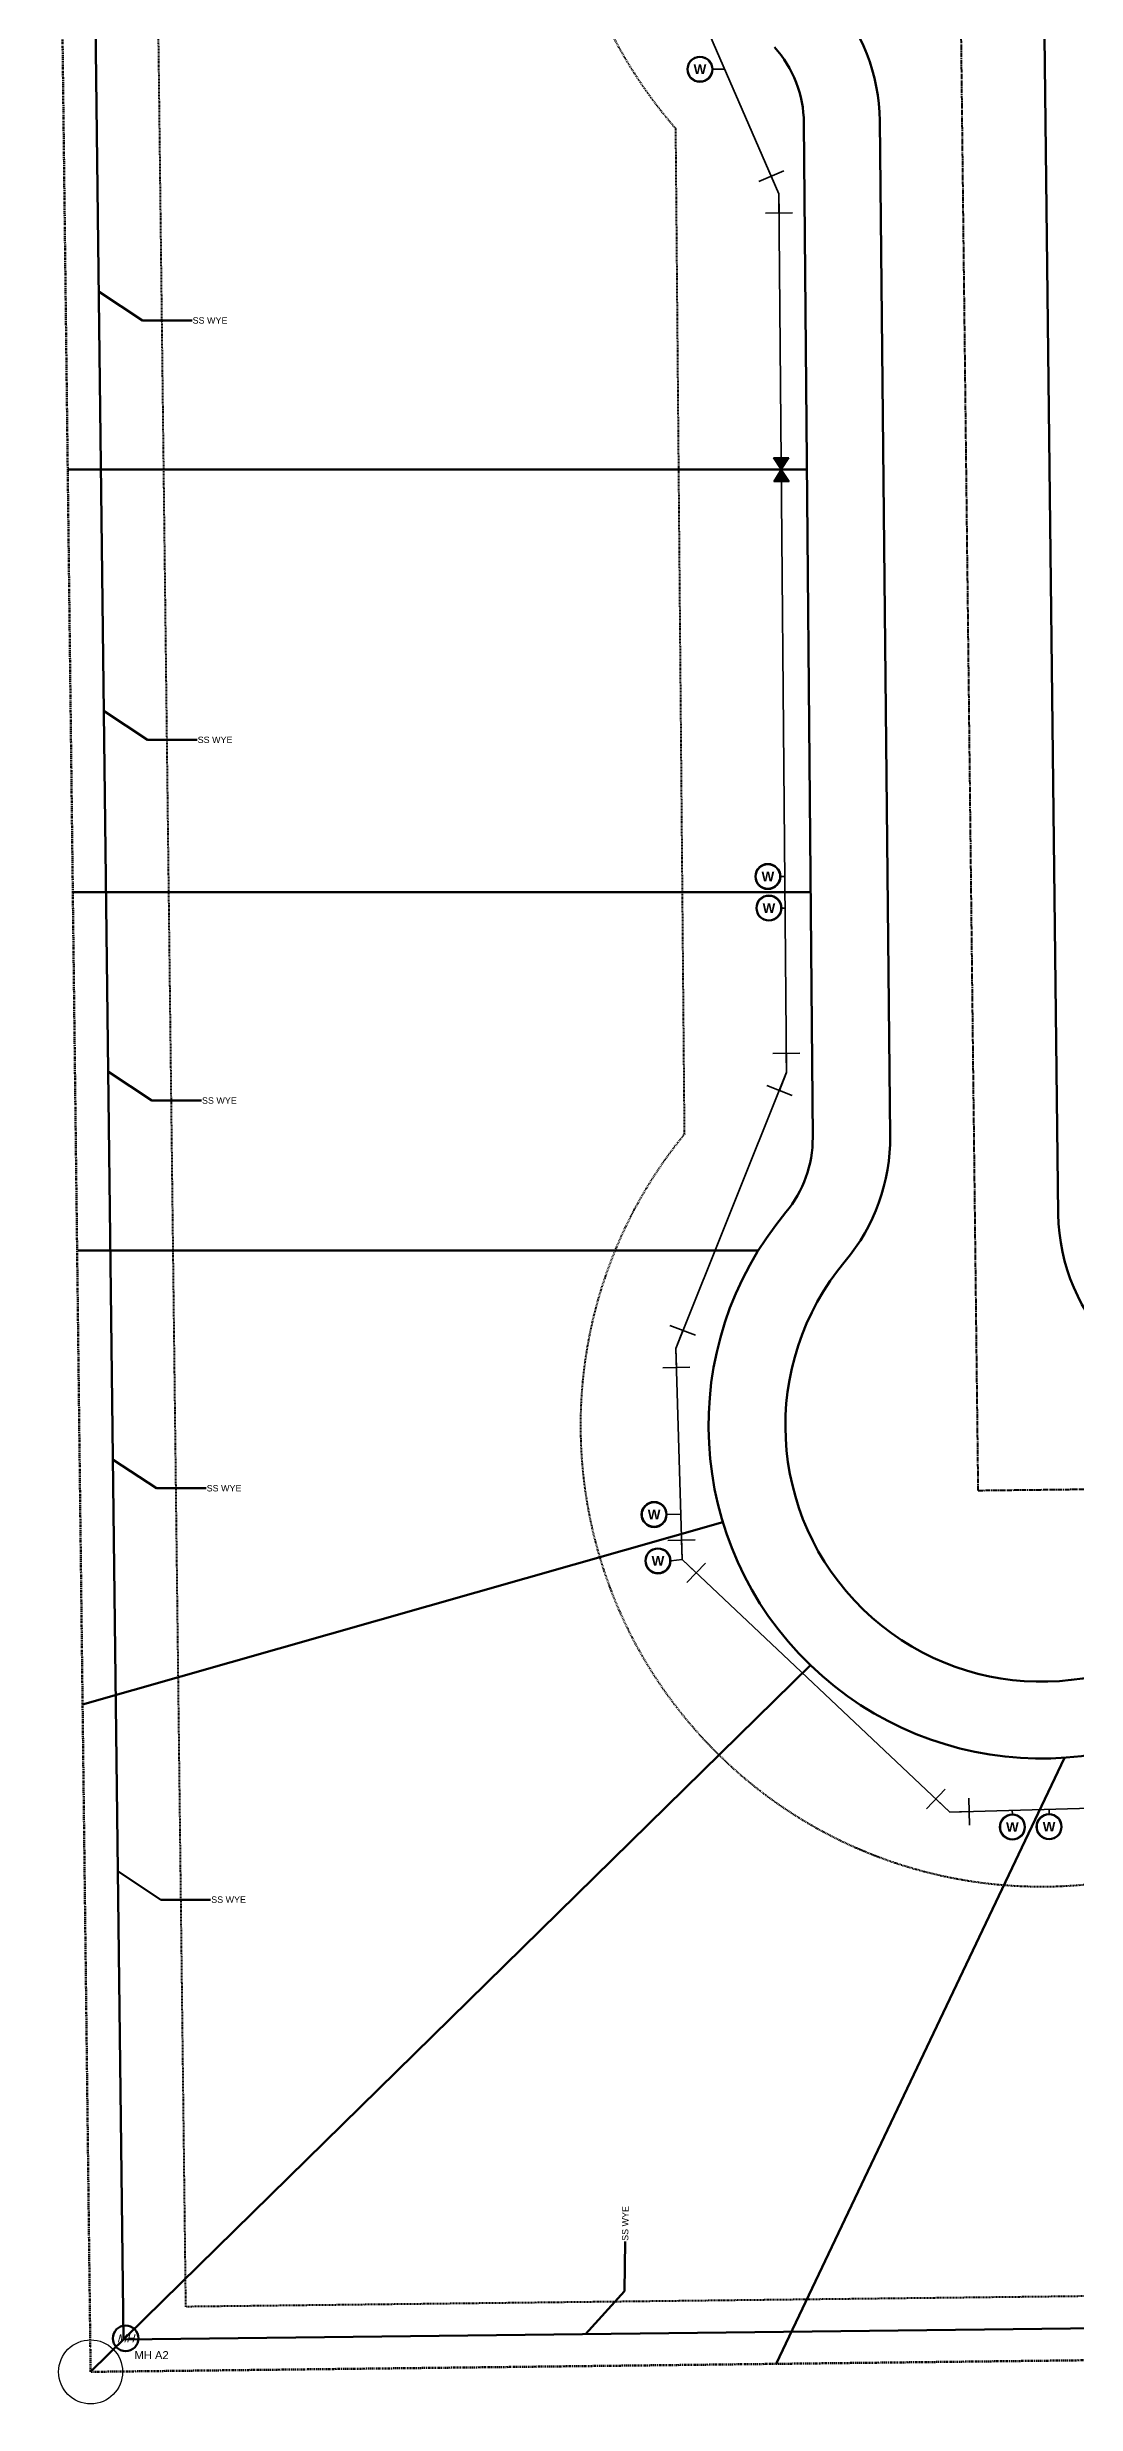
# Model space of a CAD drawing. Header units: feet. Extents: x -96 to 999, y -5 to 696.
# Drawn here: x -6.8 to 153.9, y -5 to 363.1 of the extents above; entities that cross this region are included whole.
import ezdxf
from ezdxf import colors
from ezdxf.entities.mleader import LeaderData, LeaderLine
from ezdxf.enums import TextEntityAlignment as Align
from ezdxf.math import Vec2, Vec3

# ---------------------------------------------------------------- set-up
doc = ezdxf.new("R2010")
doc.units = ezdxf.units.FT
doc.header["$MEASUREMENT"] = 0
for name, pattern in [('AutoCAD_Module2$0$BORDER2', [0.875, 0.25, -0.125, 0.25, -0.125, 0, -0.125]), ('CENTER2', [1.125, 0.75, -0.125, 0.125, -0.125]), ('HIDDEN2', [0.1875, 0.125, -0.0625])]:
    doc.linetypes.add(name, pattern=pattern)
doc.layers.get('0').update_dxf_attribs({"plot": 0})
for name, color, linetype, lineweight in [('AutoCAD_Module2$0$BOUNDARY', 7, 'AutoCAD_Module2$0$BORDER2', 90), ('BUILDINGLINE', 6, 'HIDDEN2', 40), ('EASEMENT', 3, 'HIDDEN2', 40), ('LOTLINES', 231, 'Continuous', 60), ('ROW', 5, 'Continuous', 80), ('SEWERLINE', 33, 'linetype-1', 60), ('STREET', 254, 'Continuous', 60), ('WATERLINE', 4, 'Continuous', 35), ('X-ROAD-CL', 2, 'CENTER2', 40)]:
    doc.layers.add(name, color=color, linetype=linetype, lineweight=lineweight)
doc.layers.add('AutoCAD_Module2$0$ENDPOINT', color=1, linetype='Continuous')
doc.styles.add('EXISTING', font='arial.ttf', dxfattribs={"oblique": 15})
doc.styles.add('PROPOSED', font='arialbd.ttf', dxfattribs={"height": 2.5})
doc.styles.get("Standard").update_dxf_attribs({"font": 'arial.ttf'})
doc.linetypes.add('linetype-1', pattern='A,2.5,-0.1,["SS",Standard,S=0.1,R=0,X=-0.05,Y=-0.05],-0.2', length=2.8)

# ---------------------------------------------------------------- blocks, each defined once
blk = doc.blocks.new('225')
for p, q in [((-3.12, 1.96), (0.82, 3.59)), ((-1.15, 2.77), (0, 0)), ((0, 0), (0, -3)), ((-2.11, -3), (2.11, -3))]:
    blk.add_line(p, q)
blk = doc.blocks.new('45')
for p, q in [((2.11, 3.04), (-2.11, 3.03)), ((0, 3.03), (0, 0)), ((2.12, -2.12), (0, 0)), ((3.63, -0.61), (0.62, -3.63))]:
    blk.add_line(p, q)
blk = doc.blocks.new('WM-P')
h = blk.add_hatch(color=256)
h.dxf.hatch_style = 1
h.paths.add_polyline_path([(2, 0, 1), (-2, 0, 1)])
h.paths.add_polyline_path([(-1.88, 0, -1), (1.88, 0, -1)], flags=16)
h.paths.add_polyline_path([(-1.49, 0.51, -1), (1.49, -0.51, -1)], flags=0)
h.paths.add_polyline_path([(-1.36, -1.13), (1.36, -1.13), (1.36, 1.12), (-1.36, 1.12)], flags=8)
for radius in [2, 1.88]:
    blk.add_circle((0, 0), radius)
at = {"style": 'PROPOSED'}
blk.add_text('W', height=1.5, dxfattribs=at).set_placement((0, 0), align=Align.MIDDLE_CENTER)
blk = doc.blocks.new('VALVE-P')
h = blk.add_hatch(color=256)
h.dxf.hatch_style = 1
h.paths.add_polyline_path([(-1.84, 1.19), (-1.84, -1.19), (0, 0)])
h.paths.add_polyline_path([(1.84, 1.19), (0, 0), (1.84, -1.19)])
for p, q in [((0, 0), (-1.84, 1.19)), ((-1.84, -1.19), (-1.84, 1.19)), ((0, 0), (-1.84, -1.19)), ((0, 0), (1.84, 1.19)), ((0, 0), (1.84, -1.19)), ((1.84, -1.19), (1.84, 1.19))]:
    blk.add_line(p, q)
blk = doc.blocks.new('MH-E')
blk.add_circle((0, 0), 2)
at = {"style": 'EXISTING', "oblique": 15}
blk.add_text('MH', height=1.25, dxfattribs=at).set_placement((0, 0), align=Align.MIDDLE_CENTER)
blk = doc.blocks.new('_None')

msp = doc.modelspace()

# ---------------------------------------------------------------- linework, layer by layer
msp.add_line((0, 0), (0, 0))
msp.add_line((0, 0), (0, 0))
at = {"layer": 'AutoCAD_Module2$0$BOUNDARY'}
for p, q in [((0, 0), (-6.79, 564.38)), ((839.73, 9.8), (0, 0)), ((0, 0), (0, 0)), ((0, 0), (0, 0))]:
    msp.add_line(p, q, dxfattribs=at)
at = {"layer": 'AutoCAD_Module2$0$ENDPOINT'}
msp.add_circle((0, 0), 5, dxfattribs=at)
at = {"layer": 'BUILDINGLINE'}
msp.add_line((92.76, 193.38), (91.39, 350.38), dxfattribs=at)
for centre, start, end in [((145.59, 397.79), 50.8327, 221.1786), ((148.5, 147.81), 140.7323, 311.9257)]:
    msp.add_arc(centre, 72, start, end, dxfattribs=at)
at = {"layer": 'EASEMENT'}
for p, q in [((14.88, 10.17), (8.39, 549.32)), ((772.64, 19.02), (14.88, 10.17))]:
    msp.add_line(p, q, dxfattribs=at)
at = {"layer": 'LOTLINES'}
for p, q in [((111.86, 297.14), (-3.57, 297.14)), ((112.43, 231.14), (-2.78, 231.14)), ((104.27, 175.14), (-1.99, 175.14)), ((98.73, 132.75), (-1.25, 104.27)), ((0, 0), (112.4, 110.38)), ((152.1, 95.93), (107.08, 1.25))]:
    msp.add_line(p, q, dxfattribs=at)
at = {"layer": 'ROW'}
msp.add_line((112.77, 192.82), (111.39, 351.3), dxfattribs=at)
for centre, radius, start, end in [((93.39, 351.15), 18, 0.4992, 41.7817), ((94.77, 192.67), 18, 320.1438, 0.4992), ((148.5, 147.81), 52, 140.1438, 311.9257)]:
    msp.add_arc(centre, radius, start, end, dxfattribs=at)
at = {"layer": 'SEWERLINE'}
for p, q in [((5.12, 5.05), (-1.55, 559.36)), ((782.25, 14.12), (5.12, 5.05))]:
    msp.add_line(p, q, dxfattribs=at)
at = {"layer": 'STREET'}
for p, q in [((151.12, 180.84), (148.97, 364.83)), ((124.86, 193.09), (123.23, 351.63))]:
    msp.add_line(p, q, dxfattribs=at)
for centre, radius, start, end in [((93.23, 351.32), 30, 0.5881, 41.594), ((94.86, 192.78), 30, 320.0237, 0.5881), ((181.12, 181.19), 30, 180.6689, 270.6689), ((148.5, 147.81), 40, 140.0237, 311.6874)]:
    msp.add_arc(centre, radius, start, end, dxfattribs=at)
at = {"layer": 'WATERLINE'}
for p, q in [((107.48, 340.23), (88.25, 384.46)), ((97.16, 359.68), (99.02, 359.7)), ((108.68, 202.96), (107.48, 340.23)), ((107.65, 233.59), (108.41, 233.59)), ((107.93, 228.66), (108.46, 228.66)), ((108.68, 203), (91.4, 159.88)), ((91.4, 159.88), (92.36, 126.9)), ((89.87, 133.92), (92.15, 133.99)), ((90.6, 126.68), (92.36, 126.9)), ((92.36, 126.9), (134.18, 87.43)), ((134.18, 87.43), (175.22, 88.62)), ((143.95, 87.11), (143.93, 87.71)), ((149.68, 87.16), (149.68, 87.88))]:
    msp.add_line(p, q, dxfattribs=at)
at = {"layer": 'X-ROAD-CL'}
for q in [(135.47, 407.67), (650.77, 143.67)]:
    msp.add_line((138.62, 137.69), q, dxfattribs=at)

# ---------------------------------------------------------------- block references
at = {"layer": 'SEWERLINE'}
msp.add_blockref('MH-E', (5.47, 5.23), dxfattribs=at)
at = {"layer": 'WATERLINE'}
for p in [(95.16, 359.68), (105.77, 233.59), (105.93, 228.66), (88, 133.92), (88.6, 126.68), (143.95, 85.11), (149.68, 85.16)]:
    msp.add_blockref('WM-P', p, dxfattribs=at)
for name, p, rotation in [('225', (107.48, 340.23), 0.5812716871706449), ('VALVE-P', (107.86, 297.14), 270.4991560536785)]:
    msp.add_blockref(name, p, dxfattribs=dict(at, rotation=rotation))
at = {"layer": 'WATERLINE', "xscale": -1}
for name, p, rotation in [('225', (108.68, 202.96), 181.0776689737929), ('225', (91.4, 159.88), 1.658940660963513), ('45', (92.36, 126.9), 226.658940660963), ('45', (134.18, 87.43), 271.6589406609633)]:
    msp.add_blockref(name, p, dxfattribs=dict(at, rotation=rotation))

# ---------------------------------------------------------------- texts
at = {"layer": 'SEWERLINE', "insert": (6.85, 3.24), "char_height": 1.25, "attachment_point": 1}
msp.add_mtext_dynamic_manual_height_columns('MH A2', width=6.2105, gutter_width=1, heights=[0], dxfattribs=at)

# ---------------------------------------------------------------- leaders
at = {"layer": 'SEWERLINE'}
ml = msp.add_multileader_mtext('Standard', dxfattribs=at)
ml.set_content('SS WYE', color=256)
ml.set_leader_properties(color=256, linetype='ByLayer', lineweight=-1)
ml.set_arrow_properties(name='NONE')
ml.build(insert=Vec2(0, 0))
ml.multileader.update_dxf_attribs({"dogleg_length": 0.36, "arrow_head_size": 1.5})
ctx = ml.context
ctx.base_point, ctx.char_height, ctx.arrow_head_size, ctx.landing_gap_size, ctx.plane_origin = Vec3(15.84, 320.45), 1, 1.5, 0.09, Vec3(1.34, 324.92)
notes = []
notes.append((ctx, [(0, (1, 1, 0), (8.08, 320.45), (1, 0), 7.76, [(0, [(1.34, 324.92)], 0, [])])]))
ctx.mtext.insert, ctx.mtext.flow_direction = Vec3(15.93, 320.95), 5
ml = msp.add_multileader_mtext('Standard', dxfattribs=at)
ml.set_content('SS WYE', color=256)
ml.set_leader_properties(color=256, linetype='ByLayer', lineweight=-1)
ml.set_arrow_properties(name='NONE')
ml.build(insert=Vec2(0, 0))
ml.multileader.update_dxf_attribs({"dogleg_length": 0.36, "arrow_head_size": 1.5})
ctx = ml.context
ctx.base_point, ctx.char_height, ctx.arrow_head_size, ctx.landing_gap_size, ctx.plane_origin = Vec3(16.63, 254.93), 1, 1.5, 0.09, Vec3(2.13, 259.41)
notes.append((ctx, [(0, (1, 1, 0), (8.87, 254.93), (1, 0), 7.76, [(0, [(2.13, 259.41)], 0, [])])]))
ctx.mtext.insert, ctx.mtext.flow_direction = Vec3(16.72, 255.44), 5
ml = msp.add_multileader_mtext('Standard', dxfattribs=at)
ml.set_content('SS WYE', color=256)
ml.set_leader_properties(color=256, linetype='ByLayer', lineweight=-1)
ml.set_arrow_properties(name='NONE')
ml.build(insert=Vec2(0, 0))
ml.multileader.update_dxf_attribs({"dogleg_length": 0.36, "arrow_head_size": 1.5})
ctx = ml.context
ctx.base_point, ctx.char_height, ctx.arrow_head_size, ctx.landing_gap_size, ctx.plane_origin = Vec3(17.3, 198.58), 1, 1.5, 0.09, Vec3(2.8, 203.05)
notes.append((ctx, [(0, (1, 1, 0), (9.55, 198.58), (1, 0), 7.76, [(0, [(2.8, 203.05)], 0, [])])]))
ctx.mtext.insert, ctx.mtext.flow_direction = Vec3(17.39, 199.09), 5
ml = msp.add_multileader_mtext('Standard', dxfattribs=at)
ml.set_content('SS WYE', color=256)
ml.set_leader_properties(color=256, linetype='ByLayer', lineweight=-1)
ml.set_arrow_properties(name='NONE')
ml.build(insert=Vec2(0, 0))
ml.multileader.update_dxf_attribs({"dogleg_length": 0.36, "arrow_head_size": 1.5})
ctx = ml.context
ctx.base_point, ctx.char_height, ctx.arrow_head_size, ctx.landing_gap_size, ctx.plane_origin = Vec3(18.03, 138.02), 1, 1.5, 0.09, Vec3(3.53, 142.49)
notes.append((ctx, [(0, (1, 1, 0), (10.28, 138.02), (1, 0), 7.76, [(0, [(3.53, 142.49)], 0, [])])]))
ctx.mtext.insert, ctx.mtext.flow_direction = Vec3(18.12, 138.53), 5
ml = msp.add_multileader_mtext('Standard', dxfattribs=at)
ml.set_content('SS WYE', color=256)
ml.set_leader_properties(color=256, linetype='ByLayer', lineweight=-1)
ml.set_arrow_properties(name='NONE')
ml.build(insert=Vec2(0, 0))
ml.multileader.update_dxf_attribs({"dogleg_length": 0.36, "arrow_head_size": 1.5})
ctx = ml.context
ctx.base_point, ctx.char_height, ctx.arrow_head_size, ctx.landing_gap_size, ctx.plane_origin = Vec3(18.74, 73.76), 1, 1.5, 0.09, Vec3(4.24, 78.23)
notes.append((ctx, [(0, (1, 1, 0), (10.98, 73.76), (1, 0), 7.76, [(0, [(4.24, 78.23)], 0, [])])]))
ctx.mtext.insert, ctx.mtext.flow_direction = Vec3(18.83, 74.27), 5
ml = msp.add_multileader_mtext('Standard', dxfattribs=at)
ml.set_content('SS WYE', color=256)
ml.set_leader_properties(color=256, linetype='ByLayer', lineweight=-1)
ml.set_arrow_properties(name='NONE')
ml.build(insert=Vec2(0, 0))
ml.multileader.update_dxf_attribs({"dogleg_length": 0.36, "arrow_head_size": 1.5})
ctx = ml.context
ctx.base_point, ctx.char_height, ctx.arrow_head_size, ctx.landing_gap_size, ctx.plane_origin, ctx.plane_x_axis, ctx.plane_y_axis = Vec3(83.47, 20.38), 1, 1.5, 0.09, Vec3(75.6, 4.28), Vec3(0.010014, 0.99995), Vec3(-0.99995, 0.010014)
notes.append((ctx, [(0, (1, 1, 0), (83.4, 12.62), (0.010014, 0.99995), 7.76, [(0, [(77.26, 5.89)], 0, [])])]))
ctx.mtext.insert, ctx.mtext.text_direction, ctx.mtext.rotation, ctx.mtext.flow_direction = Vec3(82.97, 20.47), Vec3(0.010014, 0.99995), 1.560782, 5
for ctx, leaders in notes:
    for number, flags, end, landing, length, lines in leaders:
        leader = LeaderData()
        leader.index, (leader.has_last_leader_line, leader.has_dogleg_vector, leader.attachment_direction) = number, flags
        leader.last_leader_point, leader.dogleg_vector, leader.dogleg_length = Vec3(end), Vec3(landing), length
        for number, points, colour, breaks in lines:
            line = LeaderLine()
            line.index, line.vertices, line.color, line.breaks = number, Vec3.list(points), colors.encode_raw_color(colour), breaks
            leader.lines.append(line)
        ctx.leaders.append(leader)

doc.saveas('drawing.dxf')
